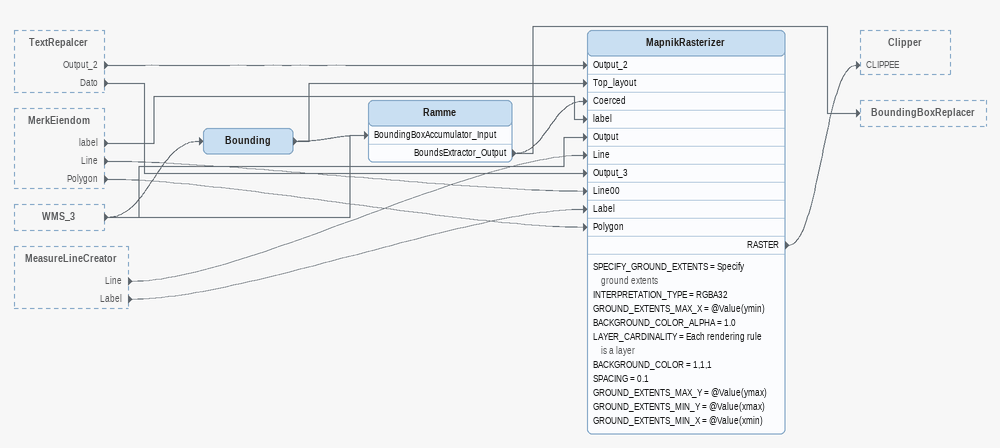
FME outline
TextRepalcer [outside]
    Output_2 -> MapnikRasterizer [Output_2]
    Dato -> MapnikRasterizer [Output_3]
MerkEiendom [outside]
    label -> MapnikRasterizer [label]
    Line -> MapnikRasterizer [Line00]
    Polygon -> MapnikRasterizer [Polygon]
WMS_3 [outside]
    -> Ramme [BoundingBoxAccumulator_Input]
    -> Bounding
    -> MapnikRasterizer [Output]
MeasureLineCreator [outside]
    Line -> MapnikRasterizer [Line]
    Label -> MapnikRasterizer [Label]
Bounding
    -> MapnikRasterizer [Top_layout]
    -> Ramme [BoundingBoxAccumulator_Input]
Ramme
    BoundsExtractor_Output -> MapnikRasterizer [Coerced]
    BoundsExtractor_Output -> BoundingBoxReplacer
MapnikRasterizer
    SPECIFY_GROUND_EXTENTS = Specify ground extents
    INTERPRETATION_TYPE = RGBA32
    GROUND_EXTENTS_MAX_X = @Value(ymin)
    BACKGROUND_COLOR_ALPHA = 1.0
    LAYER_CARDINALITY = Each rendering rule is a layer
    BACKGROUND_COLOR = 1,1,1
    SPACING = 0.1
    GROUND_EXTENTS_MAX_Y = @Value(ymax)
    GROUND_EXTENTS_MIN_Y = @Value(xmax)
    GROUND_EXTENTS_MIN_X = @Value(xmin)
    RASTER -> Clipper [CLIPPEE]
